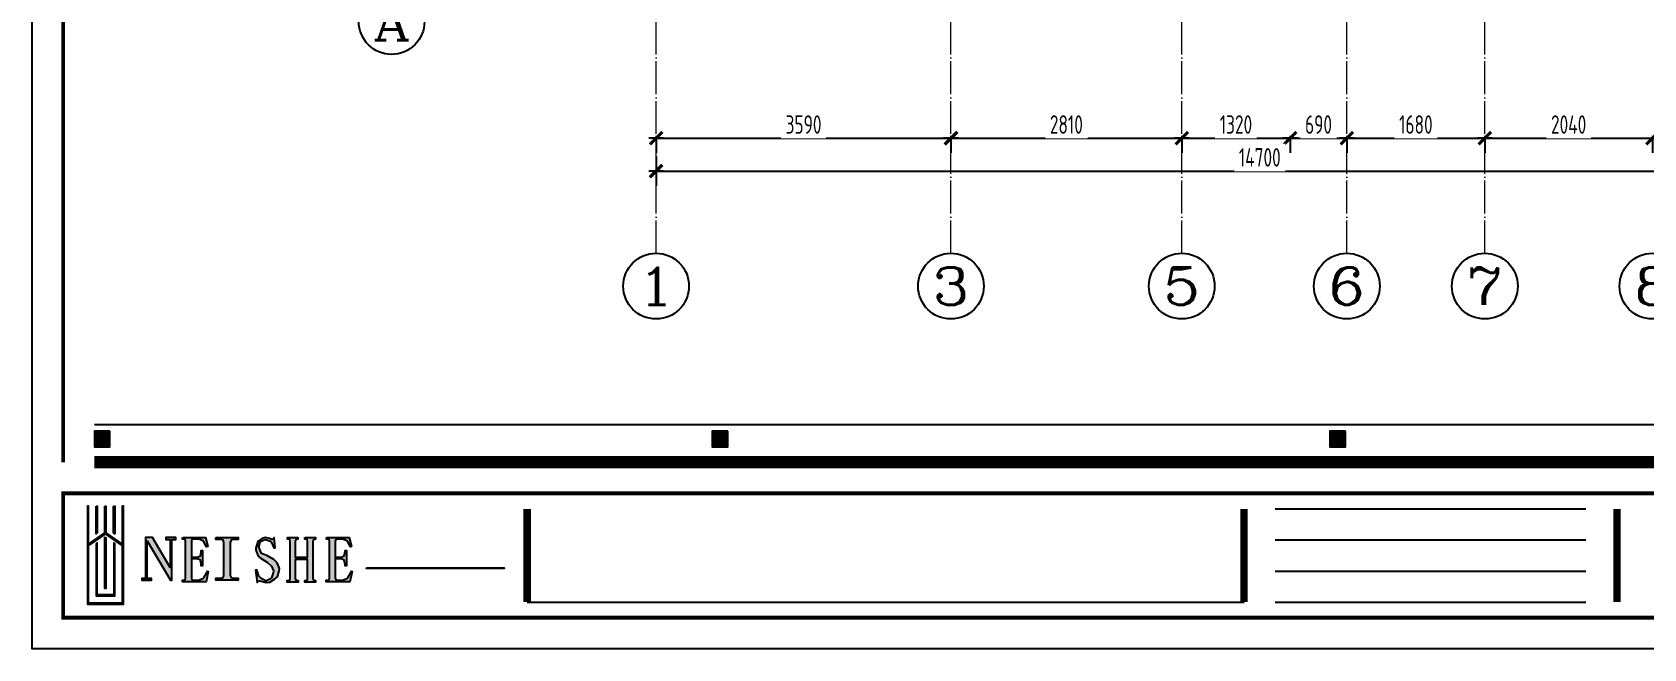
# Model space of a CAD drawing. Header units: inches. Extents: x 14 to 31798, y 9 to 22485.
# Drawn here: x 14 to 19634, y 9 to 7512 of the extents above; entities that cross this region are included whole.
import ezdxf
from ezdxf.enums import TextEntityAlignment as Align

# ---------------------------------------------------------------- set-up
doc = ezdxf.new("R2010")
doc.units = ezdxf.units.IN
doc.header["$MEASUREMENT"] = 0
doc.linetypes.add('DOTE', pattern=[2.42, 2, -0.2, 0.02, -0.2])
for name, color, linetype in [('15开关布置图-YJ', 2, 'Continuous'), ('AXIS', 1, 'Continuous'), ('AXIS_TEXT', 7, 'Continuous'), ('A图框', 7, 'Continuous'), ('D-ARCHI', 250, 'Continuous'), ('外标注', 50, 'Continuous')]:
    doc.layers.add(name, color=color, linetype=linetype)
doc.styles.add('_TCH_AXIS', font='COMPLEX', dxfattribs={"bigfont": 'GBCBIG'})
doc.styles.add('COMPLEX', font='COMPLEX')
doc.styles.add('HBA-DIMT', font='ARCHS.SHX', dxfattribs={"width": 0.8})
doc.dimstyles.new('HBA_40', dxfattribs={"dimscale": 50, "dimtxt": 2.5, "dimasz": 0.1, "dimexe": 2, "dimexo": 2.5, "dimgap": 0.6, "dimtad": 1, "dimdec": 0, "dimrnd": 5, "dimzin": 0, "dimtxsty": 'HBA-DIMT', "dimblk": 'HBA_DIMENSION_TICK', "dimblk1": 'HBA_DIMENSION_TICK', "dimblk2": 'HBA_DIMENSION_TICK', "dimcen": 0.125, "dimclrd": 44, "dimclre": 44, "dimclrt": 2, "dimadec": 0, "dimazin": 0, "dimtfac": 1, "dimtdec": 0, "dimtix": 1, "dimtmove": 1, "dimatfit": 3, "dimldrblk": 'HBA_Leader_Dot', "dimfxl": 0, "dimtvp": 1, "dimtfill": 1, "dimtolj": 1, "dimtzin": 0, "dimarcsym": 0})

# ---------------------------------------------------------------- blocks, each defined once
blk = doc.blocks.new('HBA_DIMENSION_TICK')
at = {"color": 0, "linetype": 'ByBlock'}
for p, q in [((-10, 0), (0, 0)), ((0, 0), (10, 0))]:
    blk.add_line(p, q, dxfattribs=at)
at = {"color": 50, "linetype": 'ByBlock'}
blk.add_solid([(-10, -7), (-7, -10), (7, 10), (10, 7)], dxfattribs=at)
blk = doc.blocks.new('*D67')
at = {"layer": 'Defpoints', "color": 0, "transparency": 16777216}
for p in [(7609, 6478), (11199, 6478), (11199, 6223)]:
    blk.add_point(p, dxfattribs=at)
at = {"layer": '外标注', "color": 44, "lineweight": -2, "transparency": 16777216}
for p, q in [((7609, 6253), (7609, 6043)), ((7618, 6223), (11190, 6223)), ((11199, 6253), (11199, 6043))]:
    blk.add_line(p, q, dxfattribs=at)
at = {"layer": '外标注', "color": 44, "lineweight": -2, "transparency": 16777216, "xscale": 9, "yscale": 9, "zscale": 9, "rotation": 180}
blk.add_blockref('HBA_DIMENSION_TICK', (7609, 6223), dxfattribs=at)
at = {"layer": '外标注', "color": 44, "lineweight": -2, "transparency": 16777216, "xscale": 9, "yscale": 9, "zscale": 9}
blk.add_blockref('HBA_DIMENSION_TICK', (11199, 6223), dxfattribs=at)
at = {"layer": '外标注', "color": 2, "transparency": 16777216, "insert": (9404, 6389), "char_height": 225, "attachment_point": 5, "style": 'HBA-DIMT', "bg_fill": 3, "box_fill_scale": 1.25, "bg_fill_color": 256, "bg_fill_true_color": 13158600, "bg_fill_transparency": 0}
blk.add_mtext('\\A1;3590', dxfattribs=at)
blk = doc.blocks.new('HBA_Leader_Dot')
at = {"color": 0, "linetype": 'ByBlock'}
blk.add_line((-5, 0), (-10, 0), dxfattribs=at)
at = {"color": 0, "linetype": 'ByBlock', "const_width": 5}
blk.add_lwpolyline([(-2.5, 0, 1), (2.5, 0, 1)], format="xyb", close=True, dxfattribs=at)
blk = doc.blocks.new('*D68')
at = {"layer": 'Defpoints', "color": 0, "transparency": 16777216}
for p in [(11199, 6478), (14009, 6478), (14009, 6223)]:
    blk.add_point(p, dxfattribs=at)
at = {"layer": '外标注', "color": 44, "lineweight": -2, "transparency": 16777216}
for p, q in [((11199, 6253), (11199, 6043)), ((11208, 6223), (14000, 6223)), ((14009, 6253), (14009, 6043))]:
    blk.add_line(p, q, dxfattribs=at)
at = {"layer": '外标注', "color": 44, "lineweight": -2, "transparency": 16777216, "xscale": 9, "yscale": 9, "zscale": 9, "rotation": 180}
blk.add_blockref('HBA_DIMENSION_TICK', (11199, 6223), dxfattribs=at)
at = {"layer": '外标注', "color": 44, "lineweight": -2, "transparency": 16777216, "xscale": 9, "yscale": 9, "zscale": 9}
blk.add_blockref('HBA_DIMENSION_TICK', (14009, 6223), dxfattribs=at)
at = {"layer": '外标注', "color": 2, "transparency": 16777216, "insert": (12604, 6389), "char_height": 225, "attachment_point": 5, "style": 'HBA-DIMT', "bg_fill": 3, "box_fill_scale": 1.25, "bg_fill_color": 256, "bg_fill_true_color": 13158600, "bg_fill_transparency": 0}
blk.add_mtext('\\A1;2810', dxfattribs=at)
blk = doc.blocks.new('*D69')
at = {"layer": 'Defpoints', "color": 0, "transparency": 16777216}
for p in [(14009, 6478), (15329, 6478), (15329, 6223)]:
    blk.add_point(p, dxfattribs=at)
at = {"layer": '外标注', "color": 44, "lineweight": -2, "transparency": 16777216}
for p, q in [((14009, 6253), (14009, 6043)), ((14018, 6223), (15320, 6223)), ((15329, 6253), (15329, 6043))]:
    blk.add_line(p, q, dxfattribs=at)
at = {"layer": '外标注', "color": 44, "lineweight": -2, "transparency": 16777216, "xscale": 9, "yscale": 9, "zscale": 9, "rotation": 180}
blk.add_blockref('HBA_DIMENSION_TICK', (14009, 6223), dxfattribs=at)
at = {"layer": '外标注', "color": 44, "lineweight": -2, "transparency": 16777216, "xscale": 9, "yscale": 9, "zscale": 9}
blk.add_blockref('HBA_DIMENSION_TICK', (15329, 6223), dxfattribs=at)
at = {"layer": '外标注', "color": 2, "transparency": 16777216, "insert": (14669, 6389), "char_height": 225, "attachment_point": 5, "style": 'HBA-DIMT', "bg_fill": 3, "box_fill_scale": 1.25, "bg_fill_color": 256, "bg_fill_true_color": 13158600, "bg_fill_transparency": 0}
blk.add_mtext('\\A1;1320', dxfattribs=at)
blk = doc.blocks.new('*D70')
at = {"layer": 'Defpoints', "color": 0, "transparency": 16777216}
for p in [(15329, 6478), (16019, 6478), (16019, 6223)]:
    blk.add_point(p, dxfattribs=at)
at = {"layer": '外标注', "color": 44, "lineweight": -2, "transparency": 16777216}
for p, q in [((15329, 6253), (15329, 6043)), ((15338, 6223), (16010, 6223)), ((16019, 6253), (16019, 6043))]:
    blk.add_line(p, q, dxfattribs=at)
at = {"layer": '外标注', "color": 44, "lineweight": -2, "transparency": 16777216, "xscale": 9, "yscale": 9, "zscale": 9, "rotation": 180}
blk.add_blockref('HBA_DIMENSION_TICK', (15329, 6223), dxfattribs=at)
at = {"layer": '外标注', "color": 44, "lineweight": -2, "transparency": 16777216, "xscale": 9, "yscale": 9, "zscale": 9}
blk.add_blockref('HBA_DIMENSION_TICK', (16019, 6223), dxfattribs=at)
at = {"layer": '外标注', "color": 2, "transparency": 16777216, "insert": (15674, 6389), "char_height": 225, "attachment_point": 5, "style": 'HBA-DIMT', "bg_fill": 3, "box_fill_scale": 1.25, "bg_fill_color": 256, "bg_fill_true_color": 13158600, "bg_fill_transparency": 0}
blk.add_mtext('\\A1;690', dxfattribs=at)
blk = doc.blocks.new('*D71')
at = {"layer": 'Defpoints', "color": 0, "transparency": 16777216}
for p in [(16019, 6478), (17699, 6478), (17699, 6223)]:
    blk.add_point(p, dxfattribs=at)
at = {"layer": '外标注', "color": 44, "lineweight": -2, "transparency": 16777216}
for p, q in [((16019, 6253), (16019, 6043)), ((16028, 6223), (17690, 6223)), ((17699, 6253), (17699, 6043))]:
    blk.add_line(p, q, dxfattribs=at)
at = {"layer": '外标注', "color": 44, "lineweight": -2, "transparency": 16777216, "xscale": 9, "yscale": 9, "zscale": 9, "rotation": 180}
blk.add_blockref('HBA_DIMENSION_TICK', (16019, 6223), dxfattribs=at)
at = {"layer": '外标注', "color": 44, "lineweight": -2, "transparency": 16777216, "xscale": 9, "yscale": 9, "zscale": 9}
blk.add_blockref('HBA_DIMENSION_TICK', (17699, 6223), dxfattribs=at)
at = {"layer": '外标注', "color": 2, "transparency": 16777216, "insert": (16859, 6389), "char_height": 225, "attachment_point": 5, "style": 'HBA-DIMT', "bg_fill": 3, "box_fill_scale": 1.25, "bg_fill_color": 256, "bg_fill_true_color": 13158600, "bg_fill_transparency": 0}
blk.add_mtext('\\A1;1680', dxfattribs=at)
blk = doc.blocks.new('*D72')
at = {"layer": 'Defpoints', "color": 0, "transparency": 16777216}
for p in [(17699, 6478), (19739, 6478), (19739, 6223)]:
    blk.add_point(p, dxfattribs=at)
at = {"layer": '外标注', "color": 44, "lineweight": -2, "transparency": 16777216}
for p, q in [((17699, 6253), (17699, 6043)), ((17708, 6223), (19730, 6223)), ((19739, 6253), (19739, 6043))]:
    blk.add_line(p, q, dxfattribs=at)
at = {"layer": '外标注', "color": 44, "lineweight": -2, "transparency": 16777216, "xscale": 9, "yscale": 9, "zscale": 9, "rotation": 180}
blk.add_blockref('HBA_DIMENSION_TICK', (17699, 6223), dxfattribs=at)
at = {"layer": '外标注', "color": 44, "lineweight": -2, "transparency": 16777216, "xscale": 9, "yscale": 9, "zscale": 9}
blk.add_blockref('HBA_DIMENSION_TICK', (19739, 6223), dxfattribs=at)
at = {"layer": '外标注', "color": 2, "transparency": 16777216, "insert": (18719, 6389), "char_height": 225, "attachment_point": 5, "style": 'HBA-DIMT', "bg_fill": 3, "box_fill_scale": 1.25, "bg_fill_color": 256, "bg_fill_true_color": 13158600, "bg_fill_transparency": 0}
blk.add_mtext('\\A1;2040', dxfattribs=at)
blk = doc.blocks.new('*D75')
at = {"layer": 'Defpoints', "color": 0, "transparency": 16777216}
for p in [(7609, 6223), (22309, 6223), (22309, 5823)]:
    blk.add_point(p, dxfattribs=at)
at = {"layer": '外标注', "color": 44, "lineweight": -2, "transparency": 16777216}
for p, q in [((7609, 5998), (7609, 5643)), ((22309, 5998), (22309, 5643)), ((7618, 5823), (22300, 5823))]:
    blk.add_line(p, q, dxfattribs=at)
at = {"layer": '外标注', "color": 44, "lineweight": -2, "transparency": 16777216, "xscale": 9, "yscale": 9, "zscale": 9, "rotation": 180}
blk.add_blockref('HBA_DIMENSION_TICK', (7609, 5823), dxfattribs=at)
at = {"layer": '外标注', "color": 44, "lineweight": -2, "transparency": 16777216, "xscale": 9, "yscale": 9, "zscale": 9}
blk.add_blockref('HBA_DIMENSION_TICK', (22309, 5823), dxfattribs=at)
at = {"layer": '外标注', "color": 2, "transparency": 16777216, "insert": (14959, 5989), "char_height": 225, "attachment_point": 5, "style": 'HBA-DIMT', "bg_fill": 3, "box_fill_scale": 1.25, "bg_fill_color": 256, "bg_fill_true_color": 13158600, "bg_fill_transparency": 0}
blk.add_mtext('\\A1;14700', dxfattribs=at)
blk = doc.blocks.new('_AXISO')
blk.add_circle((0, 0), 0.5)
at = {"layer": 'AXIS_TEXT', "style": 'COMPLEX', "width": 1.041667}
blk.add_attdef('A', text='', height=0.56, dxfattribs=at).set_placement((-0.25, -0.28), (0.25, -0.28), align=Align.FIT)
blk = doc.blocks.new('gegwe')
h = blk.add_hatch(color=9)
h.paths.add_polyline_path([(189652, -49616), (189652, -49028), (189629, -49028), (189629, -49617), (189269, -49867), (189269, -49028), (189267, -49028), (189246, -49028), (189246, -51182), (190039, -51182), (190039, -49027), (190014, -49027), (190014, -49865), (190014, -49868)])
h.paths.add_polyline_path([(190014, -49898), (190014, -51161), (189269, -51161), (189269, -49898), (189642, -49636)], flags=16)
h.paths.add_polyline_path([(189641, -49706), (189653, -49716), (189653, -50844), (189629, -50844), (189629, -49716)], flags=0)
h.paths.add_polyline_path([(189825, -49834), (189847, -49852), (189847, -51000), (189439, -51000), (189439, -49849), (189461, -49834), (189461, -50979), (189825, -50979)], flags=0)
h.paths.add_polyline_path([(189439, -49636), (189459, -49620), (189459, -49028), (189439, -49028)], flags=17)
h.paths.add_polyline_path([(189822, -49620), (189847, -49637), (189847, -49027), (189822, -49027)])
at = {"color": 9}
for points in [[(189267, -49028), (189246, -49028), (189246, -51182), (190039, -51182), (190039, -49027), (190014, -49027), (190014, -49865), (190014, -49868)], [(189269, -49867), (189269, -49028), (189267, -49028)], [(189269, -49867), (189629, -49617), (189629, -49028)], [(189439, -49028), (189459, -49028), (189459, -49620), (189439, -49636), (189439, -49028)], [(189629, -49028), (189650, -49028), (189652, -49028), (189652, -49616), (190014, -49868)], [(190014, -49898), (189642, -49636), (189269, -49898)], [(190014, -49898), (190014, -51161), (189269, -51161), (189269, -49898)], [(189439, -49849), (189439, -51000), (189847, -51000), (189847, -49852), (189825, -49834), (189825, -50979), (189461, -50979), (189461, -49834), (189461, -49834), (189439, -49849)], [(189641, -49706), (189653, -49716), (189653, -50844), (189629, -50844), (189629, -49716), (189641, -49706)]]:
    blk.add_lwpolyline(points, dxfattribs=at)
blk.add_lwpolyline([(189822, -49027), (189842, -49027), (189847, -49027), (189847, -49637), (189822, -49620), (189822, -49027)], close=True, dxfattribs=at)
blk = doc.blocks.new('gegeg')
at = {"layer": 'A图框'}
h = blk.add_hatch(color=256, dxfattribs=at)
h.dxf.hatch_style = 1
h.paths.add_polyline_path([(133887, -57733), (134062, -57733), (134062, -57558), (133887, -57558)])
h = blk.add_hatch(color=256, dxfattribs=at)
h.dxf.hatch_style = 1
h.paths.add_polyline_path([(140844, -57733), (141019, -57733), (141019, -57558), (140844, -57558)])
h = blk.add_hatch(color=256, dxfattribs=at)
h.dxf.hatch_style = 1
h.paths.add_polyline_path([(147800, -57733), (147975, -57733), (147975, -57558), (147800, -57558)])
for points in [[(134739, -58777), (134739, -59093), (134540, -58756), (134463, -58756), (134463, -59217), (134420, -59217), (134420, -59237), (134529, -59237), (134529, -59217), (134483, -59217), (134483, -58794), (134745, -59237), (134761, -59237), (134761, -58777), (134804, -58777), (134804, -58756), (134693, -58756), (134693, -58777)], [(134914, -59212), (134909, -59229), (134893, -59235), (134879, -59235), (134879, -59253), (135145, -59253), (135170, -59139), (135158, -59133), (135153, -59151), (135121, -59209), (135116, -59214), (135061, -59235), (135000, -59235), (134986, -59229), (134980, -59212), (134980, -58994), (135047, -58994), (135082, -59011), (135091, -59061), (135091, -59073), (135105, -59073), (135105, -58901), (135091, -58901), (135091, -58919), (135082, -58962), (135047, -58977), (134980, -58977), (134980, -58796), (134986, -58779), (135000, -58774), (135065, -58773), (135114, -58794), (135151, -58861), (135163, -58855), (135137, -58756), (134881, -58756), (134881, -58773), (134893, -58773), (134909, -58779), (134914, -58797)], [(135417, -58811), (135426, -58787), (135445, -58779), (135506, -58779), (135506, -58756), (135256, -58756), (135256, -58779), (135317, -58779), (135338, -58787), (135344, -58810), (135344, -59182), (135339, -59205), (135316, -59213), (135256, -59213), (135256, -59237), (135506, -59237), (135506, -59213), (135446, -59213), (135427, -59206), (135417, -59182)], [(135837, -59038), (135882, -59078), (135903, -59132), (135902, -59152), (135881, -59208), (135872, -59220), (135825, -59243), (135813, -59242), (135761, -59214), (135741, -59189), (135716, -59118), (135702, -59123), (135721, -59263), (135737, -59248), (135751, -59243), (135823, -59263), (135863, -59257), (135916, -59223), (135949, -59199), (135968, -59131), (135971, -59105), (135945, -59040), (135909, -59002), (135837, -58960), (135798, -58947), (135768, -58935), (135738, -58864), (135753, -58809), (135762, -58797), (135809, -58778), (135816, -58777), (135869, -58797), (135880, -58811), (135910, -58880), (135922, -58873), (135912, -58756), (135903, -58771), (135889, -58777), (135860, -58765), (135816, -58756), (135782, -58762), (135736, -58794), (135724, -58813), (135707, -58877), (135707, -58896), (135730, -58964), (135755, -58986)], [(136289, -59003), (136289, -59216), (136284, -59234), (136268, -59240), (136256, -59240), (136256, -59258), (136379, -59258), (136379, -59240), (136367, -59240), (136353, -59234), (136346, -59218), (136346, -58797), (136353, -58780), (136367, -58774), (136377, -58774), (136377, -58756), (136258, -58756), (136258, -58774), (136268, -58774), (136284, -58780), (136289, -58797), (136289, -58975), (136150, -58975), (136150, -58797), (136157, -58780), (136172, -58774), (136180, -58774), (136180, -58756), (136062, -58756), (136062, -58774), (136072, -58774), (136088, -58780), (136093, -58797), (136093, -59216), (136088, -59234), (136072, -59240), (136060, -59240), (136060, -59258), (136183, -59258), (136183, -59240), (136171, -59240), (136157, -59235), (136150, -59217), (136150, -59003)], [(136534, -59212), (136530, -59229), (136514, -59235), (136499, -59235), (136499, -59253), (136765, -59253), (136791, -59139), (136779, -59133), (136774, -59151), (136742, -59209), (136736, -59214), (136681, -59235), (136621, -59235), (136607, -59229), (136600, -59212), (136600, -58994), (136667, -58994), (136702, -59011), (136711, -59061), (136711, -59073), (136725, -59073), (136725, -58901), (136711, -58901), (136711, -58919), (136702, -58962), (136668, -58977), (136600, -58977), (136600, -58796), (136606, -58779), (136620, -58774), (136686, -58773), (136734, -58794), (136771, -58861), (136783, -58855), (136758, -58756), (136502, -58756), (136502, -58773), (136513, -58773), (136530, -58779), (136534, -58797)], [(138503, -59104), (138503, -59096), (136951, -59096), (136951, -59104)]]:
    blk.add_hatch(color=256, dxfattribs=at).paths.add_polyline_path(points)
for p, q in [((133887, -57482), (161887, -57482)), ((147184, -58433), (150684, -58433)), ((147184, -58783), (150684, -58783)), ((147184, -59133), (150684, -59133)), ((138761, -59483), (146834, -59483)), ((147184, -59483), (150684, -59483))]:
    blk.add_line(p, q, dxfattribs=at)
for points in [[(162587, -39218), (162587, -60008), (133187, -60008), (133187, -39218)], [(134062, -57558), (133887, -57558), (133887, -57733), (134062, -57733)], [(141019, -57558), (140844, -57558), (140844, -57733), (141019, -57733)], [(147975, -57558), (147800, -57558), (147800, -57733), (147975, -57733)], [(134739, -58777), (134739, -59093), (134540, -58756), (134463, -58756), (134463, -59217), (134420, -59217), (134420, -59237), (134529, -59237), (134529, -59217), (134483, -59217), (134483, -58794), (134745, -59237), (134761, -59237), (134761, -58777), (134804, -58777), (134804, -58756), (134693, -58756), (134693, -58777), (134739, -58777)], [(135256, -58756), (135506, -58756), (135506, -58779), (135445, -58779), (135426, -58787), (135417, -58811), (135417, -59182), (135427, -59206), (135446, -59213), (135506, -59213), (135506, -59237), (135256, -59237), (135256, -59213), (135316, -59213), (135339, -59205), (135344, -59182), (135344, -58810), (135338, -58787), (135317, -58779), (135256, -58779), (135256, -58756)], [(136951, -59096), (138503, -59096), (138503, -59104), (136951, -59104)]]:
    blk.add_lwpolyline(points, close=True, dxfattribs=at)
for points, const_width in [([(133537, -57908), (133537, -42755)], 42), ([(161887, -57908), (133887, -57908)], 140), ([(138761, -58433), (138761, -59483)], 84), ([(146834, -58433), (146834, -59483)], 84), ([(151034, -58433), (151034, -59483)], 84)]:
    blk.add_lwpolyline(points, dxfattribs=dict(at, const_width=const_width))
at = {"layer": 'A图框', "const_width": 42}
blk.add_lwpolyline([(133537, -58258), (162237, -58258), (162237, -59658), (133537, -59658)], close=True, dxfattribs=at)
at = {"layer": 'A图框'}
for points in [[(134882, -58756), (135137, -58756), (135163, -58855), (135151, -58861), (135116, -58798), (135112, -58793), (135065, -58773), (135000, -58774), (134986, -58779), (134980, -58796), (134980, -58977), (135047, -58977), (135082, -58962), (135091, -58919), (135091, -58901), (135105, -58901), (135105, -59073), (135091, -59073), (135091, -59061), (135082, -59011), (135047, -58994), (134980, -58994), (134980, -59212), (134986, -59229), (135000, -59235), (135061, -59235), (135116, -59214), (135121, -59209), (135153, -59151), (135158, -59133), (135170, -59139), (135145, -59253), (134879, -59253), (134879, -59235), (134893, -59235), (134909, -59229), (134914, -59212), (134914, -58797), (134909, -58779), (134893, -58773), (134881, -58773), (134881, -58756)], [(135910, -58880), (135922, -58873), (135912, -58756), (135903, -58771), (135889, -58777), (135860, -58765), (135816, -58756), (135782, -58762), (135736, -58794), (135724, -58813), (135707, -58877), (135707, -58896), (135730, -58964), (135755, -58986), (135837, -59038), (135882, -59078), (135903, -59132), (135902, -59152), (135881, -59208), (135872, -59220), (135825, -59243), (135813, -59242), (135761, -59214), (135741, -59189), (135716, -59118), (135702, -59123), (135721, -59263), (135737, -59248), (135751, -59243), (135823, -59263), (135863, -59257), (135916, -59223), (135949, -59199), (135968, -59131), (135971, -59105), (135945, -59040), (135909, -59002), (135837, -58960), (135798, -58947), (135768, -58935), (135738, -58864), (135753, -58809), (135762, -58797), (135809, -58778), (135816, -58777), (135869, -58797), (135880, -58811), (135910, -58880)], [(136258, -58756), (136377, -58756), (136377, -58774), (136367, -58774), (136353, -58780), (136346, -58797), (136346, -59218), (136353, -59234), (136367, -59240), (136379, -59240), (136379, -59258), (136256, -59258), (136256, -59240), (136268, -59240), (136284, -59234), (136289, -59216), (136289, -59003), (136150, -59003), (136150, -59217), (136157, -59235), (136171, -59240), (136183, -59240), (136183, -59258), (136060, -59258), (136060, -59240), (136072, -59240), (136088, -59234), (136093, -59216), (136093, -58797), (136088, -58780), (136072, -58774), (136062, -58774), (136062, -58756), (136180, -58756), (136180, -58774), (136172, -58774), (136157, -58780), (136150, -58797), (136150, -58975), (136289, -58975), (136289, -58797), (136284, -58780), (136268, -58774), (136258, -58774), (136258, -58756)], [(136502, -58756), (136758, -58756), (136783, -58855), (136771, -58861), (136736, -58798), (136732, -58793), (136686, -58773), (136620, -58774), (136606, -58779), (136600, -58796), (136600, -58977), (136668, -58977), (136702, -58962), (136711, -58919), (136711, -58901), (136725, -58901), (136725, -59073), (136711, -59073), (136711, -59061), (136702, -59011), (136667, -58994), (136600, -58994), (136600, -59212), (136607, -59229), (136621, -59235), (136681, -59235), (136736, -59214), (136742, -59209), (136774, -59151), (136779, -59133), (136791, -59139), (136765, -59253), (136499, -59253), (136499, -59235), (136514, -59235), (136530, -59229), (136534, -59212), (136534, -58797), (136530, -58779), (136513, -58773), (136502, -58773), (136502, -58756)]]:
    blk.add_lwpolyline(points, dxfattribs=at)
at = {"layer": '15开关布置图-YJ', "color": 2, "xscale": 0.5119999999988067, "yscale": 0.5119999999988067, "zscale": 0.5119999999988067}
blk.add_blockref('gegwe', (36914, -33299), dxfattribs=at)

msp = doc.modelspace()

# ---------------------------------------------------------------- block references
at = {"layer": 'AXIS'}
ref = msp.add_blockref('_AXISO', (4389.2, 7642.6), dxfattribs=dict(at, xscale=800, yscale=800, zscale=800))
ref.add_attrib('A', 'A', dxfattribs={"layer": 'AXIS_TEXT', "height": 452.5, "style": '_TCH_AXIS', "width": 1.166667}).set_placement((4162.9, 7416.3), (4615.4, 7416.3), align=Align.FIT)
ref = msp.add_blockref('_AXISO', (7609, 4422.6), dxfattribs=dict(at, xscale=800, yscale=800, zscale=800))
ref.add_attrib('A', '1', dxfattribs={"layer": 'AXIS_TEXT', "height": 452.5, "style": '_TCH_AXIS', "width": 2.333333}).set_placement((7382.7, 4196.3), (7835.2, 4196.3), align=Align.FIT)
ref = msp.add_blockref('_AXISO', (11198.7, 4422.6), dxfattribs=dict(at, xscale=800, yscale=800, zscale=800))
ref.add_attrib('A', '3', dxfattribs={"layer": 'AXIS_TEXT', "height": 452.5, "style": '_TCH_AXIS', "width": 1.5}).set_placement((10972.4, 4196.3), (11424.9, 4196.3), align=Align.FIT)
ref = msp.add_blockref('_AXISO', (14008.7, 4422.6), dxfattribs=dict(at, xscale=800, yscale=800, zscale=800))
ref.add_attrib('A', '5', dxfattribs={"layer": 'AXIS_TEXT', "height": 452.5, "style": '_TCH_AXIS', "width": 1.5}).set_placement((13782.4, 4196.3), (14234.9, 4196.3), align=Align.FIT)
ref = msp.add_blockref('_AXISO', (16018.7, 4422.6), dxfattribs=dict(at, xscale=800, yscale=800, zscale=800))
ref.add_attrib('A', '6', dxfattribs={"layer": 'AXIS_TEXT', "height": 452.5, "style": '_TCH_AXIS', "width": 1.5}).set_placement((15792.4, 4196.3), (16244.9, 4196.3), align=Align.FIT)
ref = msp.add_blockref('_AXISO', (17698.7, 4422.6), dxfattribs=dict(at, xscale=800, yscale=800, zscale=800))
ref.add_attrib('A', '7', dxfattribs={"layer": 'AXIS_TEXT', "height": 452.5, "style": '_TCH_AXIS', "width": 1.5}).set_placement((17472.4, 4196.3), (17924.9, 4196.3), align=Align.FIT)
ref = msp.add_blockref('_AXISO', (19738.7, 4422.6), dxfattribs=dict(at, xscale=800, yscale=800, zscale=800))
ref.add_attrib('A', '8', dxfattribs={"layer": 'AXIS_TEXT', "height": 452.5, "style": '_TCH_AXIS', "width": 1.5}).set_placement((19512.4, 4196.3), (19964.9, 4196.3), align=Align.FIT)

# ---------------------------------------------------------------- dimensions: what is measured, and where the dimension line sits
at = {"layer": '外标注'}
dim = msp.add_linear_dim(base=(11198.7, 6222.6), p1=(7609, 6477.6), p2=(11198.7, 6477.6), dimstyle='HBA_40', override={"dimscale": 90, "dimfxl": 200, "dimfxlon": 1}, dxfattribs=at)
dim.commit()
dim.dimension.update_dxf_attribs({"geometry": '*D67', "text_midpoint": (9403.8, 6389.1)})

# ---------------------------------------------------------------- next in the draw order: dimensions: what is measured, and where the dimension line sits
dim = msp.add_linear_dim(base=(14008.7, 6222.6), p1=(11198.7, 6477.6), p2=(14008.7, 6477.6), dimstyle='HBA_40', override={"dimscale": 90, "dimfxl": 200, "dimfxlon": 1}, dxfattribs=at)
dim.commit()
dim.dimension.update_dxf_attribs({"geometry": '*D68', "text_midpoint": (12603.7, 6389.1)})

# ---------------------------------------------------------------- next in the draw order: dimensions: what is measured, and where the dimension line sits
dim = msp.add_linear_dim(base=(15328.7, 6222.6), p1=(14008.7, 6477.6), p2=(15328.7, 6477.6), dimstyle='HBA_40', override={"dimscale": 90, "dimfxl": 200, "dimfxlon": 1}, dxfattribs=at)
dim.commit()
dim.dimension.update_dxf_attribs({"geometry": '*D69', "text_midpoint": (14668.7, 6389.1)})

# ---------------------------------------------------------------- next in the draw order: dimensions: what is measured, and where the dimension line sits
dim = msp.add_linear_dim(base=(16018.7, 6222.6), p1=(15328.7, 6477.6), p2=(16018.7, 6477.6), dimstyle='HBA_40', override={"dimscale": 90, "dimfxl": 200, "dimfxlon": 1}, dxfattribs=at)
dim.commit()
dim.dimension.update_dxf_attribs({"geometry": '*D70', "text_midpoint": (15673.7, 6389.1)})

# ---------------------------------------------------------------- next in the draw order: dimensions: what is measured, and where the dimension line sits
dim = msp.add_linear_dim(base=(17698.7, 6222.6), p1=(16018.7, 6477.6), p2=(17698.7, 6477.6), dimstyle='HBA_40', override={"dimscale": 90, "dimfxl": 200, "dimfxlon": 1}, dxfattribs=at)
dim.commit()
dim.dimension.update_dxf_attribs({"geometry": '*D71', "text_midpoint": (16858.7, 6389.1)})

# ---------------------------------------------------------------- next in the draw order: dimensions: what is measured, and where the dimension line sits
dim = msp.add_linear_dim(base=(19738.7, 6222.6), p1=(17698.7, 6477.6), p2=(19738.7, 6477.6), dimstyle='HBA_40', override={"dimscale": 90, "dimfxl": 200, "dimfxlon": 1}, dxfattribs=at)
dim.commit()
dim.dimension.update_dxf_attribs({"geometry": '*D72', "text_midpoint": (18718.7, 6389.1)})

# ---------------------------------------------------------------- next in the draw order: dimensions: what is measured, and where the dimension line sits
dim = msp.add_linear_dim(base=(22309, 5822.6), p1=(7609, 6222.6), p2=(22309, 6222.6), dimstyle='HBA_40', override={"dimscale": 90, "dimfxl": 200, "dimfxlon": 1}, dxfattribs=at)
dim.commit()
dim.dimension.update_dxf_attribs({"geometry": '*D75', "text_midpoint": (14959, 5989.1)})

# ---------------------------------------------------------------- next in the draw order: linework, layer by layer
at = {"layer": 'D-ARCHI', "color": 251, "linetype": 'DOTE', "lineweight": 5, "ltscale": 200}
for p, q in [((7609, 4822.6), (7609, 19771.1)), ((16018.7, 4822.6), (16018.7, 19771.1)), ((17698.7, 4822.6), (17698.7, 19771.1)), ((11198.7, 4822.6), (11198.7, 11150.9)), ((14008.7, 4822.6), (14008.7, 11150.9))]:
    msp.add_line(p, q, dxfattribs=at)

# ---------------------------------------------------------------- next in the draw order: block references
at = {"layer": '15开关布置图-YJ', "color": 2, "xscale": 1.081091401797356, "yscale": 1.081091401797356, "zscale": 1.081091401797356}
msp.add_blockref('gegeg', (-143974, 64883.1), dxfattribs=at)

doc.saveas('drawing.dxf')
